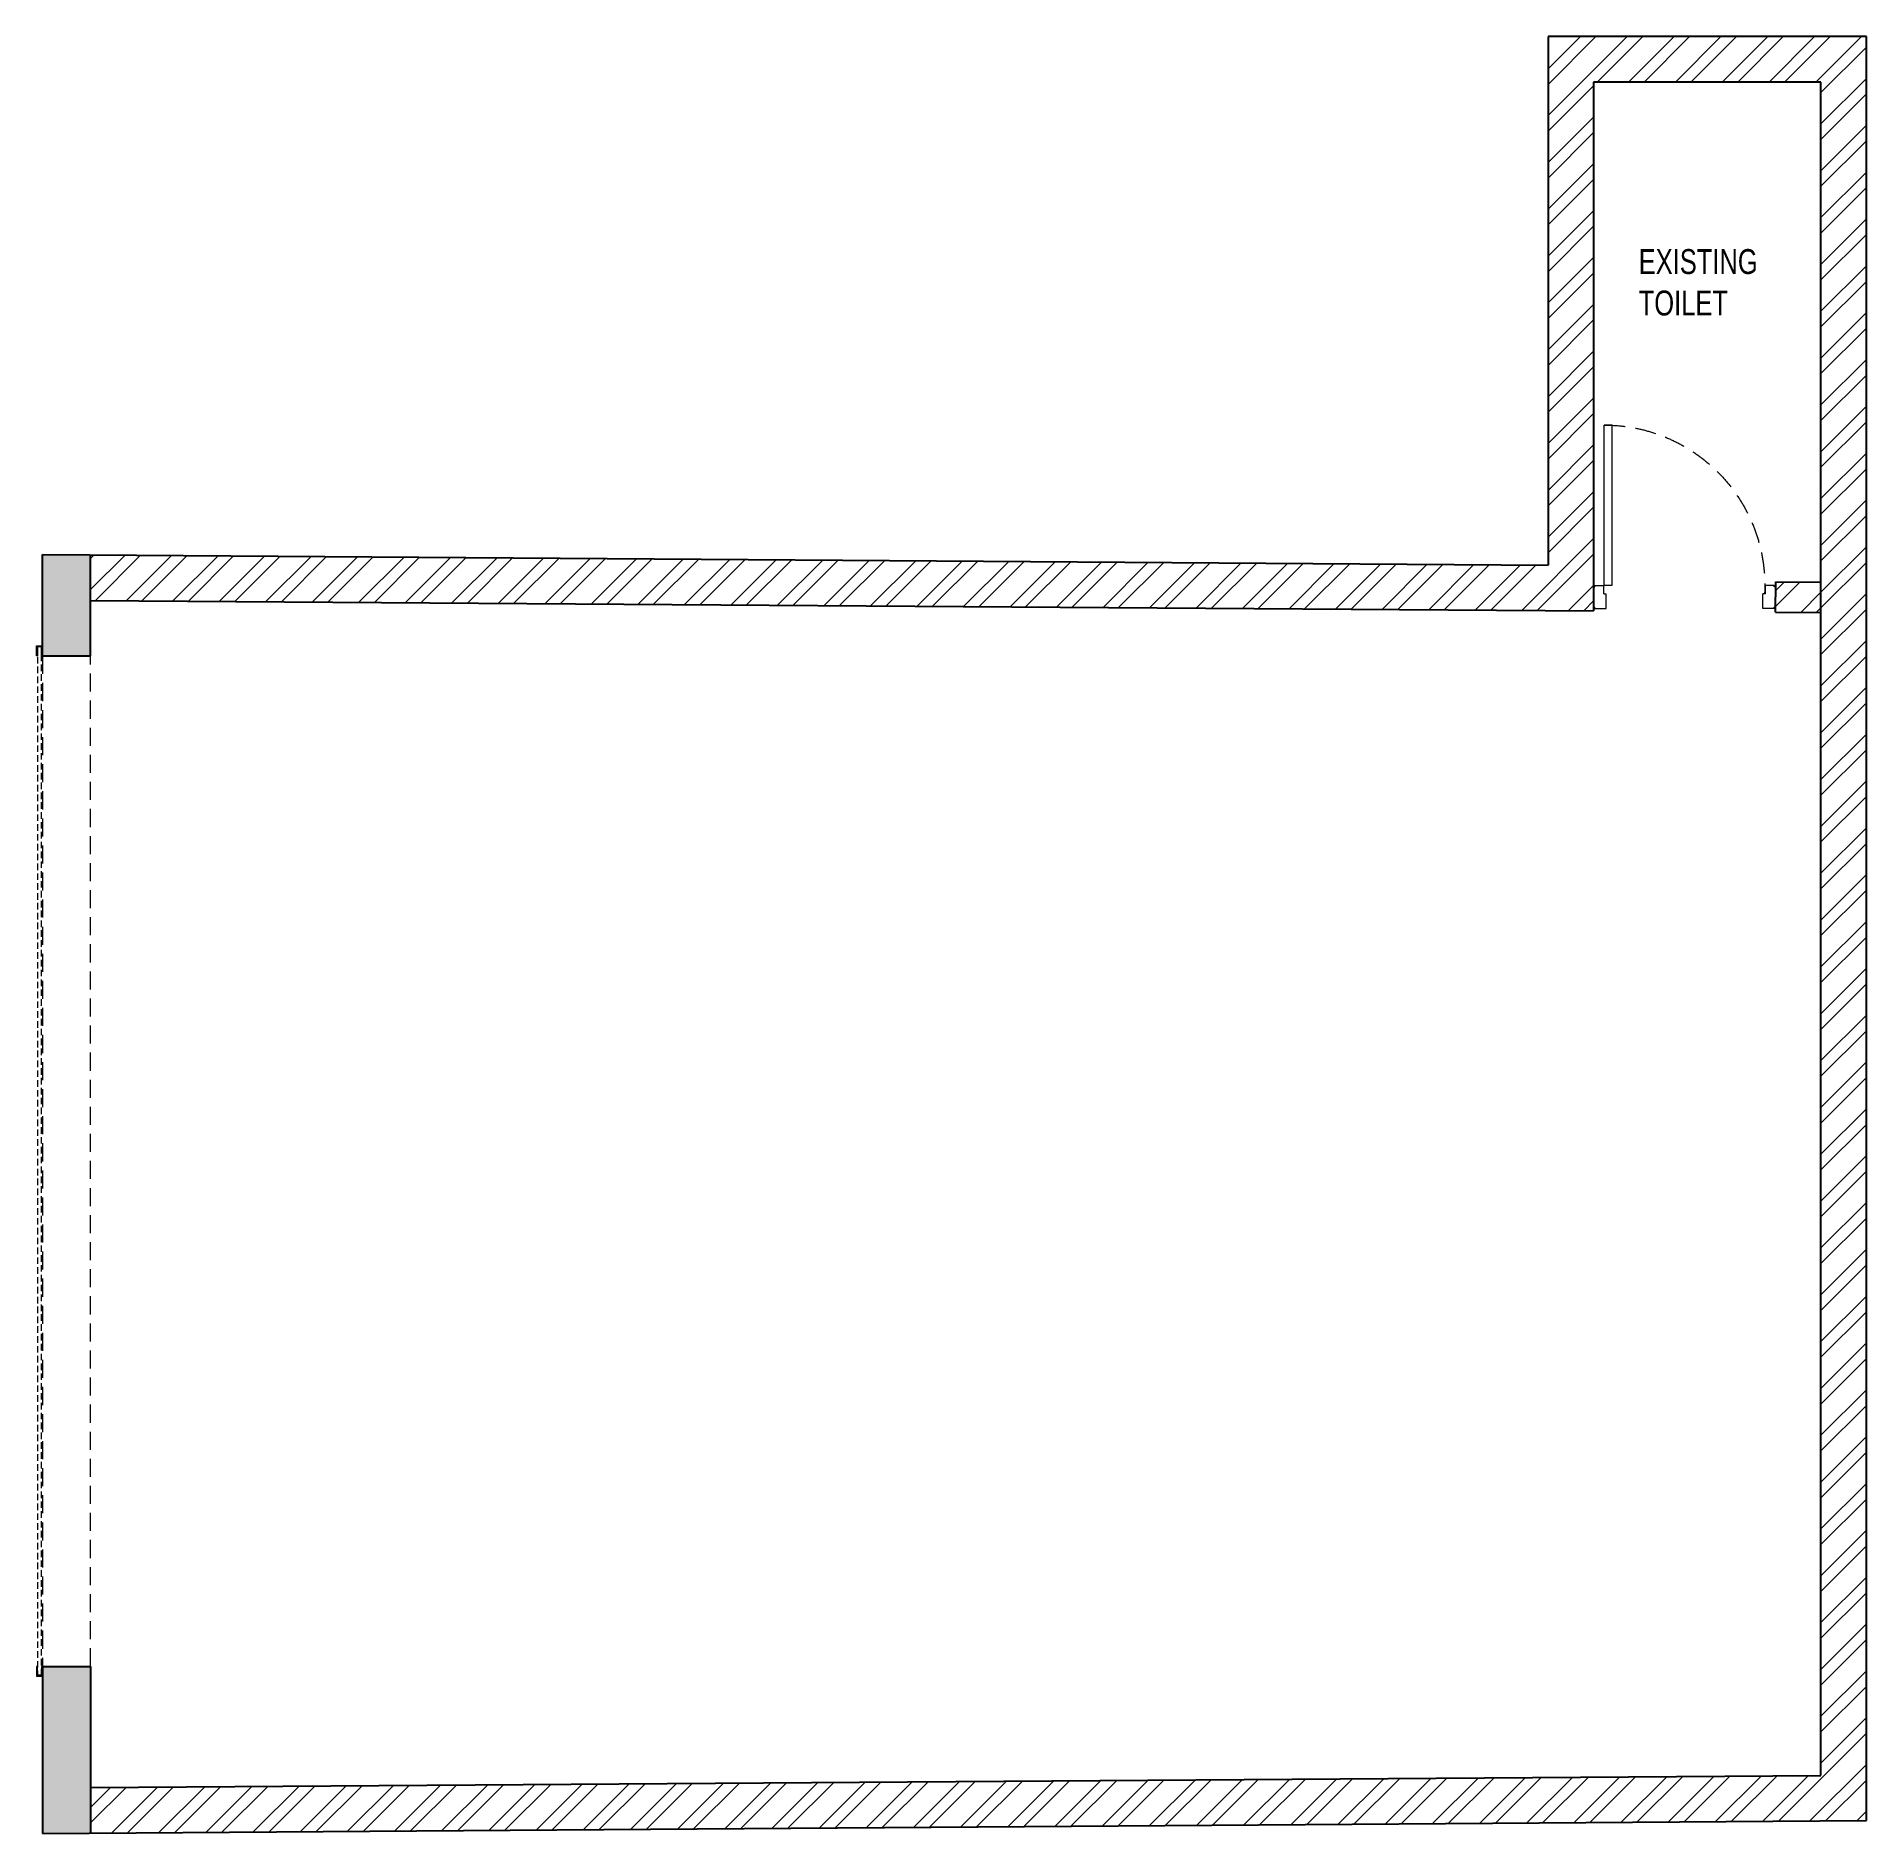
# Model space of a CAD drawing. Header units: feet. Extents: x -9199 to 0, y -65 to 8969.
import ezdxf

# ---------------------------------------------------------------- set-up
doc = ezdxf.new("R2010")
doc.units = ezdxf.units.FT
doc.header["$LTSCALE"] = 33
doc.header["$MEASUREMENT"] = 0
for name, pattern in [('a_p6_plan_L18$0$HIDDEN', [0.375, 0.25, -0.125]), ('HIDDEN2', [4.7625, 3.175, -1.5875]), ('HIDDENX2', [0.75, 0.5, -0.25])]:
    doc.linetypes.add(name, pattern=pattern)
for name, color, linetype, lineweight in [('A-shutter', 8, 'Continuous', 18), ('A-WALL HATCH', 251, 'Continuous', 0), ('column hatch', 5, 'Continuous', 0), ('Door', 2, 'Continuous', 13), ('LENS-DOOR', 34, 'Continuous', 20), ('rolling shutter', 1, 'Continuous', 5)]:
    doc.layers.add(name, color=color, linetype=linetype, lineweight=lineweight)
for name, color, linetype in [('A-WALL', 1, 'Continuous'), ('beam', 5, 'Continuous'), ('column', 10, 'Continuous')]:
    doc.layers.add(name, color=color, linetype=linetype)
doc.styles.get("Standard").update_dxf_attribs({"font": 'GILC____.TTF'})
pattern_1 = [(45, (-3381125.97, 5459512.48), (-117.733279, 117.733279), []), (45, (-3381047.48, 5459512.48), (-117.733279, 117.733279), [])]

# ---------------------------------------------------------------- blocks, each defined once
blk = doc.blocks.new('*U5')
at = {"layer": 'A-shutter', "color": 5, "ltscale": 10}
for points in [[(41038053.5, -1561539.2), (41038053.5, -1561544.2), (41038008.5, -1561544.2), (41038008.5, -1561564.2), (41038053.5, -1561564.2), (41038053.5, -1561569.2), (41038003.5, -1561569.2), (41038003.5, -1561539.2)], [(41043133.5, -1561539.2), (41043133.5, -1561544.2), (41043178.5, -1561544.2), (41043178.5, -1561564.2), (41043133.5, -1561564.2), (41043133.5, -1561569.2), (41043183.5, -1561569.2), (41043183.5, -1561539.2)]]:
    blk.add_lwpolyline(points, close=True, dxfattribs=at)
at = {"layer": 'A-shutter', "color": 5, "linetype": 'HIDDENX2', "ltscale": 2}
blk.add_lwpolyline([(41038008.5, -1561544.2), (41038008.5, -1561564.2), (41043178.5, -1561564.2), (41043178.5, -1561544.2)], close=True, dxfattribs=at)
blk = doc.blocks.new('*U4')
at = {"layer": 'LENS-DOOR'}
for p, q in [((548105.1, 1779391.1), (548105.1, 1778584.2)), ((548105.1, 1779391.1), (548143.3, 1779391.1)), ((548143.3, 1778584.2), (548143.3, 1779391.1)), ((547282.3, 1778577.9), (547288.7, 1778577.9)), ((547282.3, 1778474.8), (547282.3, 1778577.9)), ((547288.7, 1778584.2), (547333.2, 1778584.2)), ((547288.7, 1778577.9), (547288.7, 1778584.2)), ((547333.2, 1778542.9), (547333.2, 1778584.2)), ((548105.1, 1778584.2), (548143.3, 1778584.2)), ((548190.9, 1778584.2), (548146.4, 1778584.2)), ((548146.4, 1778542.9), (548146.4, 1778584.2)), ((548190.9, 1778577.9), (548190.9, 1778584.2)), ((548197.3, 1778577.9), (548190.9, 1778577.9)), ((548197.3, 1778474.8), (548197.3, 1778577.9)), ((547333.2, 1778542.9), (547345.9, 1778542.9)), ((547345.9, 1778468.5), (547345.9, 1778542.9)), ((548133.7, 1778468.5), (548133.7, 1778542.9)), ((548146.4, 1778542.9), (548133.7, 1778542.9)), ((547282.3, 1778474.8), (547288.7, 1778474.8)), ((547288.7, 1778468.5), (547288.7, 1778474.8)), ((547288.7, 1778468.5), (547345.9, 1778468.5)), ((548190.9, 1778468.5), (548133.7, 1778468.5)), ((548190.9, 1778468.5), (548190.9, 1778474.8)), ((548197.3, 1778474.8), (548190.9, 1778474.8))]:
    blk.add_line(p, q, dxfattribs=at)
at = {"layer": 'LENS-DOOR', "color": 7, "linetype": 'HIDDEN2'}
blk.add_ellipse((548143.3, 1778584.2), major_axis=(-806.9, 0), ratio=1, start_param=-1.570791, end_param=0.051209, dxfattribs=at)

msp = doc.modelspace()

# ---------------------------------------------------------------- hatches: boundary and pattern name
at = {"layer": 'A-WALL HATCH'}
h = msp.add_hatch(dxfattribs=at)
h.set_pattern_fill('ANSI32', color=256, scale=444)
h.set_pattern_definition(pattern_1)
h.paths.add_polyline_path([(-1371.6, 6081.4), (-1371.6, 8740.3), (-228.6, 8740.3), (-228.6, 6073.3), (-228.6, 227), (-4778.1, 194.9), (-4778.1, 193.1), (-5028.1, 193.1), (-8927.9, 165.6), (-8927.9, -63), (0, 0), (0, 8968.9), (-1600.2, 8968.9), (-1600.2, 6311.6), (-8927.9, 6363.2), (-8927.9, 6134.6)])
h = msp.add_hatch(dxfattribs=at)
h.set_pattern_fill('ANSI32', color=256, scale=444)
h.set_pattern_definition(pattern_1)
h.paths.add_polyline_path([(-228.6, 6073.3), (-228.6, 6225.7), (-456.1, 6227.3), (-457.2, 6074.9)])
at = {"layer": 'column hatch'}
h = msp.add_hatch(color=251, dxfattribs=at)
h.dxf.hatch_style = 1
h.paths.add_polyline_path([(-8927.9, -63), (-8927.9, 775.2), (-9169.2, 775.2), (-9169.2, -64.7)])
h.paths.add_polyline_path([(-8927.9, 5855.2), (-8927.9, 6363.2), (-9169.2, 6364.9), (-9169.2, 5855.2)])

# ---------------------------------------------------------------- linework, layer by layer
at = {"layer": 'A-WALL'}
for p, q in [((0, 8968.9), (-1600.2, 8968.9)), ((-1600.2, 8968.9), (-1600.2, 6311.6)), ((0, 0), (0, 8968.9)), ((-228.6, 8740.3), (-1371.6, 8740.3)), ((-1371.6, 8740.3), (-1371.6, 6081.4)), ((-228.6, 6073.3), (-228.6, 8740.3)), ((-9169.2, 6364.9), (-1600.2, 6311.6)), ((-457.2, 6074.9), (-456.1, 6227.3)), ((-456.1, 6227.3), (-227.5, 6225.7)), ((-8927.9, 6134.6), (-1371.6, 6081.4)), ((-457.2, 6074.9), (-228.6, 6073.3)), ((-228.6, 227), (-228.6, 6073.3)), ((-8927.9, 165.6), (-228.6, 227)), ((-9169.2, -64.7), (0, 0))]:
    msp.add_line(p, q, dxfattribs=at)
at = {"layer": 'beam', "linetype": 'a_p6_plan_L18$0$HIDDEN', "lineweight": 5, "ltscale": 11}
msp.add_lwpolyline([(-8927.9, 5855.2), (-9169.2, 5855.2), (-9169.2, 775.2), (-8927.9, 775.2)], close=True, dxfattribs=at)
at = {"layer": 'column'}
for p, q in [((-9169.2, 5855.2), (-9169.2, 6364.9)), ((-8927.9, 5855.2), (-8927.9, 6363.2)), ((-9169.2, 5855.2), (-8927.9, 5855.2)), ((-9169.2, 775.2), (-8927.9, 775.2)), ((-9169.2, 775.2), (-9169.2, -64.7)), ((-8927.9, 775.2), (-8927.9, -63))]:
    msp.add_line(p, q, dxfattribs=at)

# ---------------------------------------------------------------- block references
at = {"layer": 'Door', "xscale": -1}
msp.add_blockref('*U4', (546825.7, -1772375.3), dxfattribs=at)
at = {"layer": 'rolling shutter', "color": 2, "rotation": 270.000000000001}
msp.add_blockref('*U5', (1552370, 41043908.7), dxfattribs=at)

# ---------------------------------------------------------------- texts
at = {"insert": (-1144.7, 7900.4), "char_height": 125, "width": 728.449, "attachment_point": 1}
msp.add_mtext('EXISTING TOILET ', dxfattribs=at)

doc.saveas('drawing.dxf')
